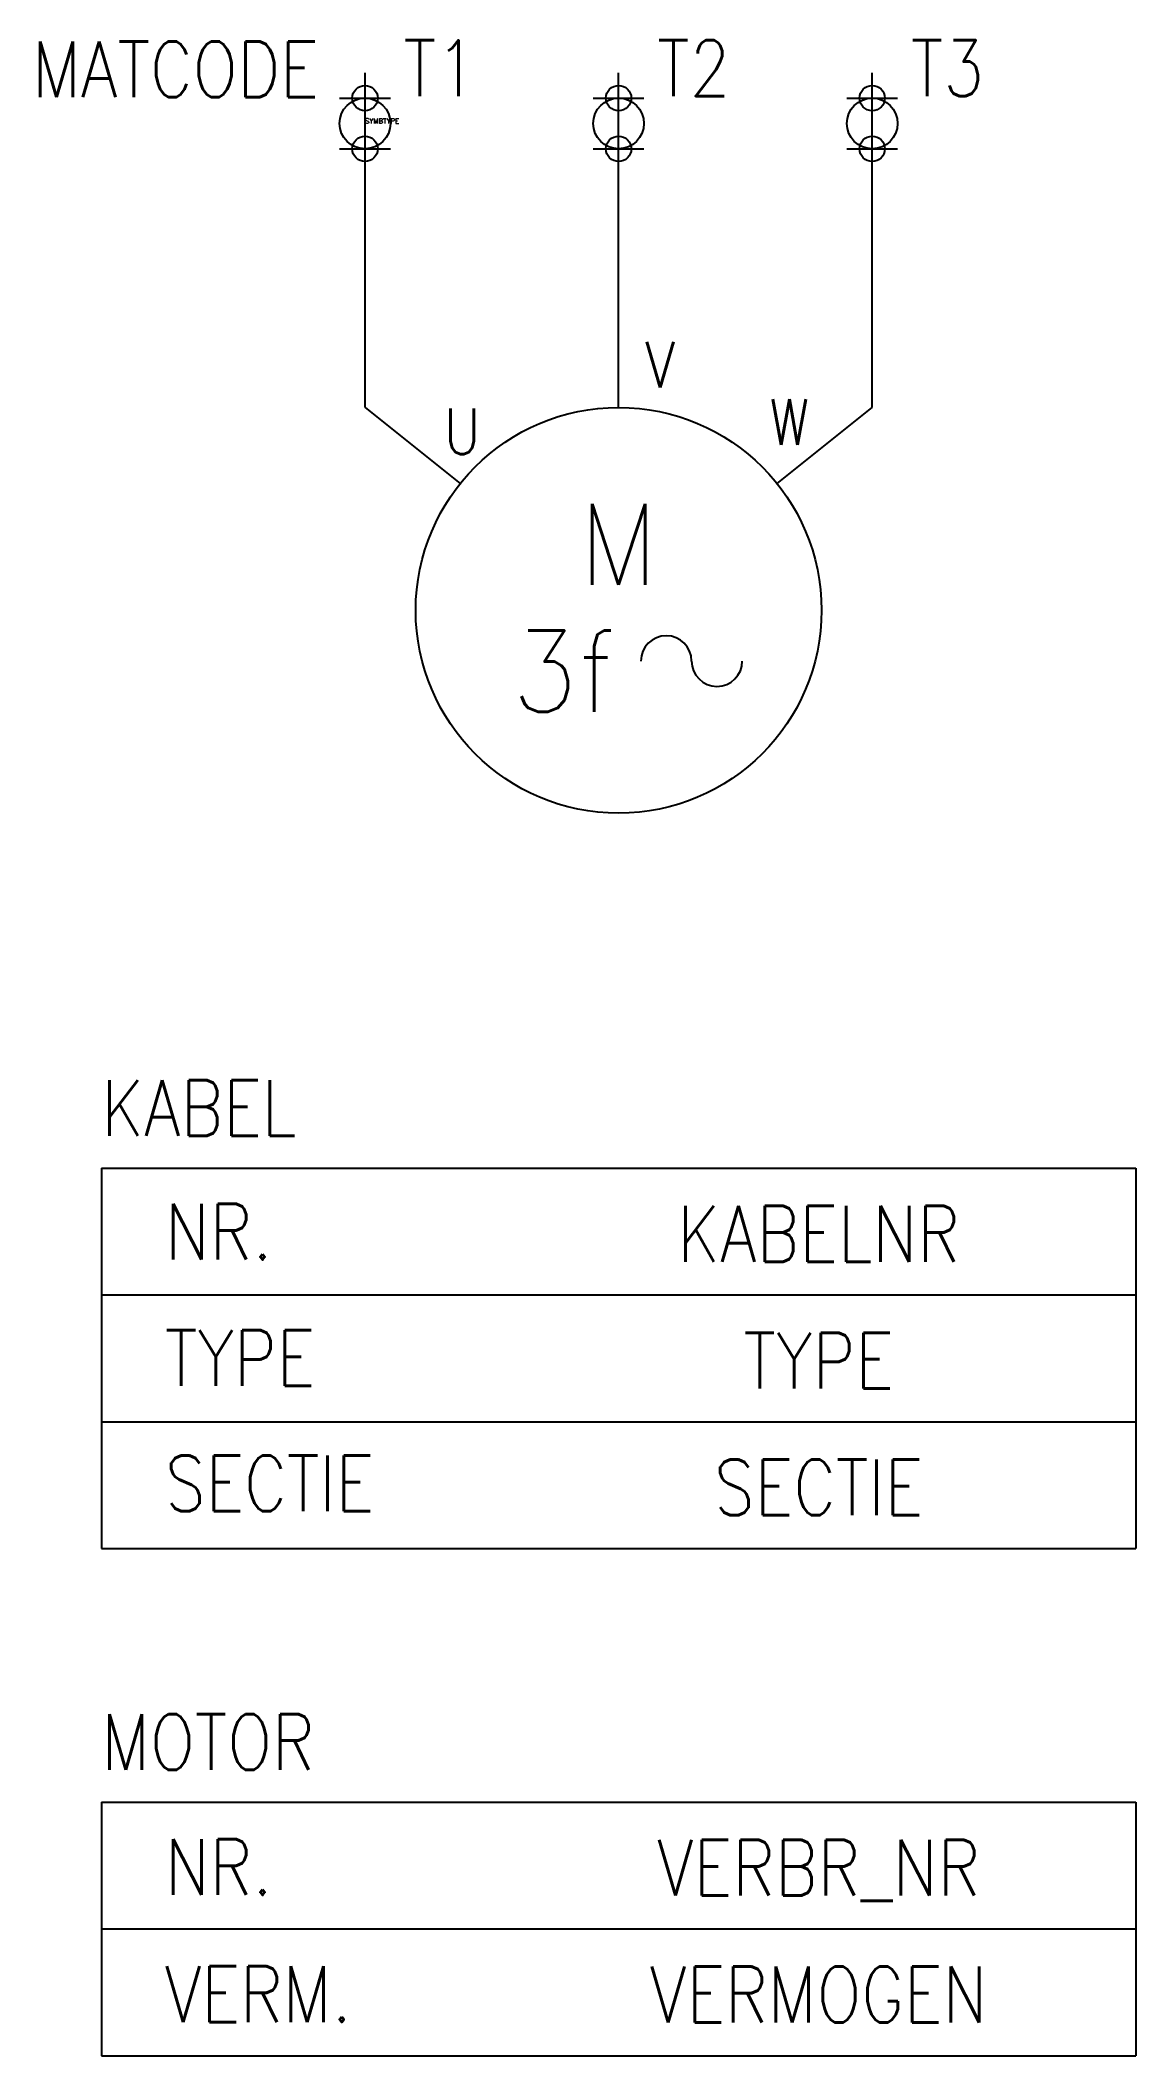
# Model space of a CAD drawing. Extents: x 137.2 to 180.4, y 37.8 to 117.3.
import ezdxf
from ezdxf.enums import TextEntityAlignment as Align

# ---------------------------------------------------------------- set-up
doc = ezdxf.new("R2010")
doc.units = 0
doc.header["$LTSCALE"] = 6
doc.header["$MEASUREMENT"] = 0
doc.header["$PDMODE"] = 34
doc.linetypes.add('DASHED', pattern=[0.75, 0.5, -0.25])
doc.layers.get('0').update_dxf_attribs({"linetype": 'CONTINUOUS'})
for name, color, linetype in [('1', 7, 'CONTINUOUS'), ('10', 1, 'DASHED'), ('12', 2, 'DASHED'), ('C', 7, 'CONTINUOUS')]:
    doc.layers.add(name, color=color, linetype=linetype)
doc.styles.add('DINY', font='SIMPLEX', dxfattribs={"width": 0.95})
doc.styles.add('ROMANS', font='ROMANS', dxfattribs={"width": 0.85})
doc.styles.get("Standard").update_dxf_attribs({"font": 'simplex', "width": 0.85})

msp = doc.modelspace()

# ---------------------------------------------------------------- linework, layer by layer
at = {"layer": '1'}
for p, q in [((150, 102.801), (150, 113)), ((160, 102.801), (160, 113)), ((170, 102.801), (170, 113)), ((150, 102.801), (153.753, 99.798)), ((166.247, 99.798), (170, 102.801)), ((139.612, 72.801), (180.388, 72.801)), ((139.612, 72.801), (139.612, 57.801)), ((180.388, 72.801), (180.388, 57.801)), ((139.612, 67.801), (180.388, 67.801)), ((139.612, 62.801), (180.388, 62.801)), ((139.612, 57.801), (180.388, 57.801)), ((139.612, 47.801), (180.388, 47.801)), ((139.612, 47.801), (139.612, 37.801)), ((180.388, 47.801), (180.388, 37.801)), ((139.612, 42.801), (180.388, 42.801)), ((139.612, 37.801), (180.388, 37.801))]:
    msp.add_line(p, q, dxfattribs=at)
for centre, radius in [((150, 114), 1), ((160, 114), 1), ((170, 114), 1), ((160, 94.801), 8)]:
    msp.add_circle(centre, radius, dxfattribs=at)
for centre, start, end in [((161.878, 92.801), 0, 180), ((163.878, 92.801), 180, 0)]:
    msp.add_arc(centre, 1, start, end, dxfattribs=at)
at = {"layer": 'C', "color": 1}
msp.add_point((150, 115), dxfattribs=at)
at = {"layer": 'C', "color": 3}
msp.add_point((160, 115), dxfattribs=at)
at = {"layer": 'C', "color": 5}
msp.add_point((170, 115), dxfattribs=at)
at = {"layer": 'C', "color": 2}
msp.add_point((150, 113), dxfattribs=at)
at = {"layer": 'C', "color": 4}
msp.add_point((160, 113), dxfattribs=at)
at = {"layer": 'C', "color": 6}
msp.add_point((170, 113), dxfattribs=at)

# ---------------------------------------------------------------- texts
at = {"flags": 1}
msp.add_attdef('SYMBTYPE', (150, 114), 'ML', height=0.2, dxfattribs=at)
at = {"layer": '1', "width": 0.85}
for s, p in [('V', (161.052, 103.587)), ('U', (153.108, 100.956)), ('W', (165.945, 101.324))]:
    msp.add_text(s, height=1.8, dxfattribs=at).set_placement(p)
at = {"layer": '1', "style": 'DINY', "width": 0.95}
msp.add_text('M', height=3.2, dxfattribs=at).set_placement((160, 95.801), align=Align.CENTER)
at = {"layer": '1'}
for s, height, style, width, p in [('3f', 3.2, 'DINY', 0.95, (155.781, 90.801)), ('KABEL', 2.2, 'ROMANS', 0.85, (139.602, 74.073)), ('NR.', 2.2, 'ROMANS', 0.85, (142.112, 69.197)), ('TYPE', 2.2, 'ROMANS', 0.85, (142.112, 64.213)), ('SECTIE', 2.2, 'ROMANS', 0.85, (142.112, 59.27)), ('MOTOR', 2.2, 'ROMANS', 0.85, (139.602, 49.073)), ('NR.', 2.2, 'ROMANS', 0.85, (142.112, 44.14)), ('VERM.', 2.2, 'ROMANS', 0.85, (142.112, 39.126))]:
    msp.add_text(s, height=height, dxfattribs=dict(at, style=style, width=width)).set_placement(p)
at = {"layer": '1', "width": 0.85}
for tag, p in [('KABELNR', (167.888, 69.112)), ('TYPE', (167.888, 64.112)), ('SECTIE', (167.888, 59.112)), ('VERBR_NR', (167.888, 44.112)), ('VERMOGEN', (167.888, 39.112))]:
    msp.add_attdef(tag, text='', height=2.2, dxfattribs=at).set_placement(p, align=Align.CENTER)
at = {"layer": '10', "width": 0.85}
for tag, p in [('T1', (151.519, 115.08)), ('T2', (161.519, 115.08)), ('T3', (171.519, 115.08))]:
    msp.add_attdef(tag, p, '', height=2.2, dxfattribs=at)
at = {"layer": '12', "width": 0.85}
msp.add_attdef('MATCODE', text='', height=2.2, dxfattribs=at).set_placement((148.177, 115.038), align=Align.RIGHT)

doc.saveas('drawing.dxf')
